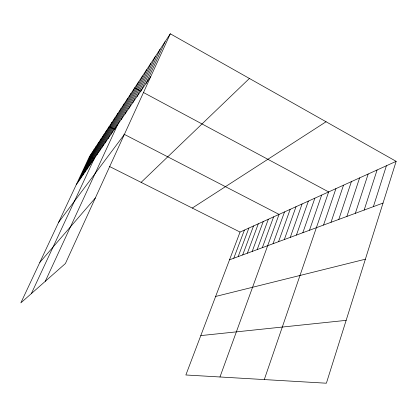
<?xml version="1.0" encoding="UTF-8"?>
<svg xmlns="http://www.w3.org/2000/svg" width="417" height="417" viewBox="0 0 417 417"><rect width="100%" height="100%" fill="white"/><g stroke="black" fill="none" stroke-linecap="round" stroke-linejoin="round"><path stroke-width="0.63" d="M396.15 161.343L326.381 383.213L185.867 374.982L240.046 232.066L396.15 161.343L170.298 33.787L89.519 156.443L20.85 302.878L65.412 263.539L170.298 33.787M373.382 206.639L386.408 165.752M364.161 210.048L377.088 169.974M355.341 213.306L368.164 174.019M346.892 216.428L359.605 177.897M338.792 219.425L351.395 181.614M331.015 222.297L343.514 185.19M323.55 225.055L335.935 188.62M264.289 379.574L328.648 191.924L143.302 92.423M309.477 230.257L321.637 195.099M302.831 232.712L314.882 198.164M296.435 235.073L308.366 201.109M290.268 237.356L302.085 203.955M284.316 239.556L296.028 206.702M278.577 241.678L290.175 209.355M273.031 243.726L284.514 211.919M219.968 376.978L279.046 214.395L123.932 134.165M262.335 247.677L273.599 216.866M257.18 249.585L268.329 219.248M252.191 251.425L263.231 221.563M247.364 253.208L258.3 223.793M242.694 254.938L253.52 225.962M238.17 256.606L248.892 228.057M233.781 258.227L244.398 230.095M141.3 90.327L160.144 49.201M145.903 83.65L165.101 41.679M132.736 102.759L150.907 63.228M136.917 96.687L155.421 56.373M45.286 281.303L134.712 87.815L141.009 91.198M121.264 119.408L138.507 82.055M124.923 114.102L142.463 76.05M128.744 108.561L146.591 69.78M105.11 142.859L120.987 108.655M108.086 138.538L124.219 103.75M111.183 134.045L127.581 98.647M114.404 129.369L131.074 93.34M31.348 293.61L109.207 126.549L114.878 129.484M96.838 154.863L111.991 122.317M99.491 151.011L114.883 117.933M102.248 147.013L117.881 113.382M80.293 178.877L93.955 149.708M82.43 175.781L96.285 146.169M84.635 172.575L98.693 142.51M86.918 169.26L101.185 138.725M89.285 165.83L103.765 134.811M91.735 162.27L106.439 130.756M78.234 181.869L91.698 153.128M76.238 184.767L150.735 76.634M58.646 222.277L124.308 134.529M39.829 262.402L95.352 197.955M141.123 182.37L249.402 78.464M192.263 208.062L326.058 121.754M229.532 259.801L383.025 203.079M215.631 296.461L365.375 259.202M200.796 335.596L346.146 320.355M89.519 156.443L94.482 158.94M109.244 166.352L240.046 232.066"/></g></svg>
